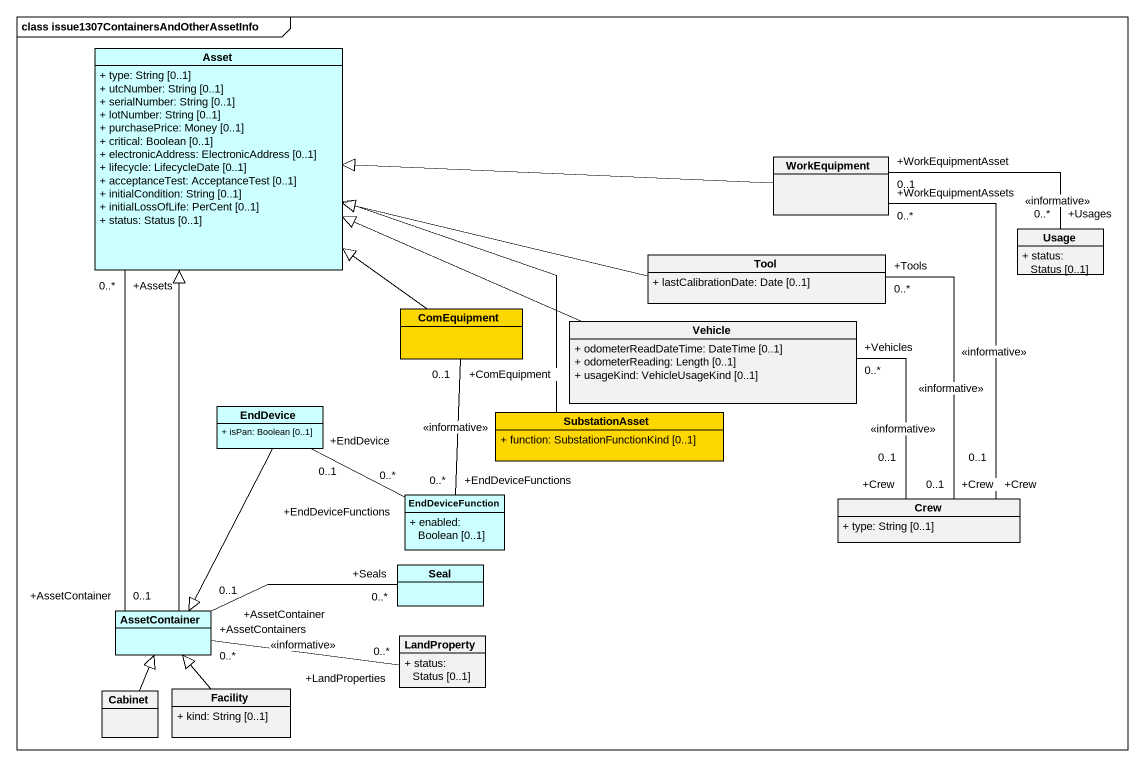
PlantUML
@startuml
mainframe class issue1307ContainersAndOtherAssetInfo
hide circle
hide empty members
skinparam classAttributeIconSize 0
class Asset #CCFFFF {
  + type: String [0..1]
  + utcNumber: String [0..1]
  + serialNumber: String [0..1]
  + lotNumber: String [0..1]
  + purchasePrice: Money [0..1]
  + critical: Boolean [0..1]
  + electronicAddress: ElectronicAddress [0..1]
  + lifecycle: LifecycleDate [0..1]
  + acceptanceTest: AcceptanceTest [0..1]
  + initialCondition: String [0..1]
  + initialLossOfLife: PerCent [0..1]
  + status: Status [0..1]
}
class WorkEquipment
class Usage {
  + status: Status [0..1]
}
class Tool {
  + lastCalibrationDate: Date [0..1]
}
class ComEquipment #FFD700
class Vehicle {
  + odometerReadDateTime: DateTime [0..1]
  + odometerReading: Length [0..1]
  + usageKind: VehicleUsageKind [0..1]
}
class EndDevice #CCFFFF {
  + isPan: Boolean [0..1]
}
class SubstationAsset #FFD700 {
  + function: SubstationFunctionKind [0..1]
}
class EndDeviceFunction #CCFFFF {
  + enabled: Boolean [0..1]
}
class Crew {
  + type: String [0..1]
}
class Seal #CCFFFF
class AssetContainer #CCFFFF
class LandProperty {
  + status: Status [0..1]
}
class Cabinet
class Facility {
  + kind: String [0..1]
}
Asset "+Assets\n0..*" -- "+AssetContainer\n0..1" AssetContainer
WorkEquipment -left-|> Asset
WorkEquipment "+WorkEquipmentAsset\n0..1" -right- "+Usages\n0..*" Usage : <<informative>>
Tool -left-|> Asset
Tool "+Tools\n0..*" -- "+Crew\n0..1" Crew : <<informative>>
ComEquipment -up-|> Asset
Vehicle -left-|> Asset
Vehicle "+Vehicles\n0..*" -- "+Crew\n0..1" Crew : <<informative>>
EndDevice "+EndDevice\n0..1" -right- "+EndDeviceFunctions\n0..*" EndDeviceFunction
EndDevice --|> AssetContainer
SubstationAsset -up-|> Asset
EndDeviceFunction "+EndDeviceFunctions\n0..*" -up- "+ComEquipment\n0..1" ComEquipment : <<informative>>
Crew "+Crew\n0..1" -up- "+WorkEquipmentAssets\n0..*" WorkEquipment : <<informative>>
AssetContainer -up-|> Asset
AssetContainer "+AssetContainer\n0..1" -right- "+Seals\n0..*" Seal
LandProperty "+LandProperties\n0..*" -left- "+AssetContainers\n0..*" AssetContainer : <<informative>>
Cabinet -up-|> AssetContainer
Facility -up-|> AssetContainer
@enduml
